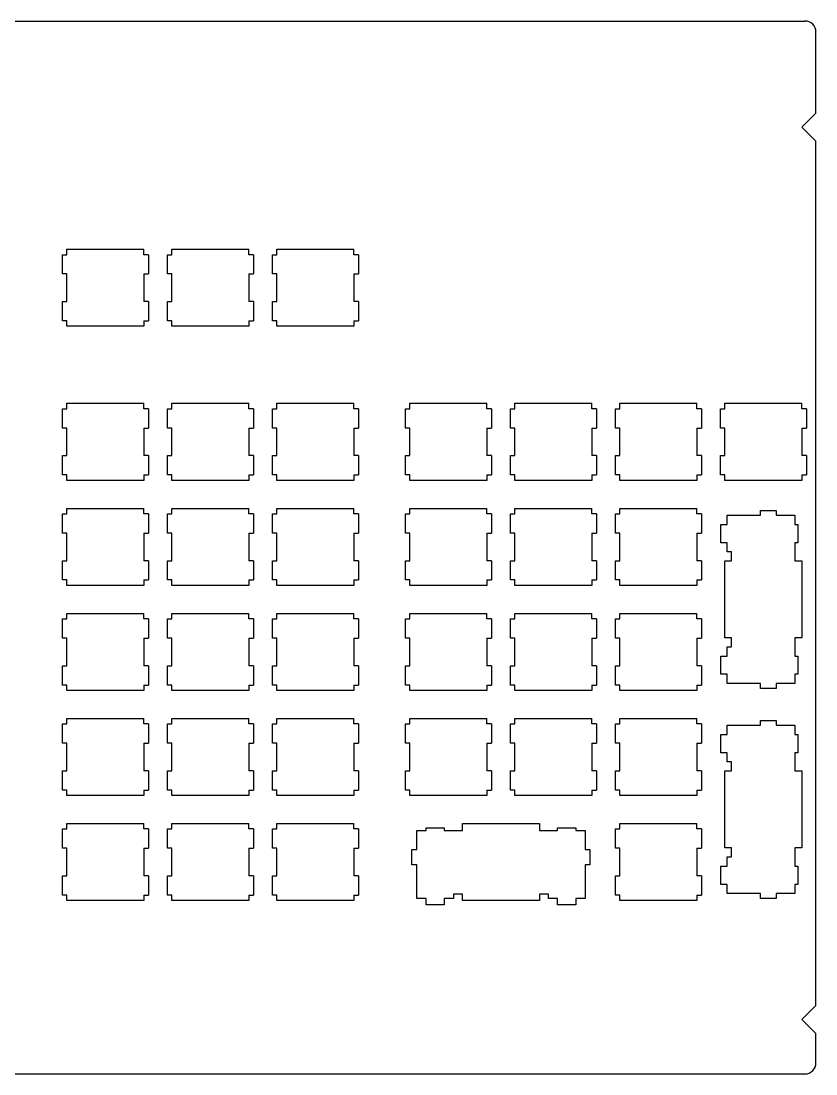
# Model space of a CAD drawing. Header units: millimetres. Extents: x 7 to 436, y 9 to 200.
# Drawn here: x 292 to 436.2, y 8.7 to 199.7 of the extents above; entities that cross this region are included whole.
import ezdxf

# ---------------------------------------------------------------- set-up
doc = ezdxf.new("R2010")
doc.units = ezdxf.units.MM
doc.layers.get('0').update_dxf_attribs({"true_color": 0xffffff})
doc.layers.add('BLACK', color=1, linetype='Continuous', true_color=0xff0000)

msp = doc.modelspace()

# ---------------------------------------------------------------- linework, layer by layer
for p, q in [((8.72, 199.7), (434.18, 199.7)), ((8.72, 8.72), (434.18, 8.72))]:
    msp.add_line(p, q)
at = {"color": 7, "true_color": 0xffffff}
for p, q in [((436.21, 183), (436.21, 197.67)), ((436.21, 21.14), (436.21, 177.92)), ((299.5, 157.32), (300.32, 157.32)), ((299.5, 153.82), (299.5, 157.32)), ((300.32, 157.32), (300.32, 158.3)), ((300.32, 158.3), (314.29, 158.3)), ((314.29, 157.32), (314.29, 158.3)), ((315.1, 157.32), (314.29, 157.32)), ((315.1, 157.32), (315.1, 153.82)), ((318.55, 157.32), (319.37, 157.32)), ((318.55, 153.82), (318.55, 157.32)), ((319.37, 157.32), (319.37, 158.3)), ((319.37, 158.3), (333.34, 158.3)), ((333.34, 157.32), (333.34, 158.3)), ((334.15, 157.32), (333.34, 157.32)), ((334.15, 157.32), (334.15, 153.82)), ((337.6, 157.32), (338.42, 157.32)), ((337.6, 153.82), (337.6, 157.32)), ((338.42, 157.32), (338.42, 158.3)), ((338.42, 158.3), (352.39, 158.3)), ((352.39, 157.32), (352.39, 158.3)), ((353.2, 157.32), (352.39, 157.32)), ((353.2, 157.32), (353.2, 153.82)), ((300.32, 153.82), (299.5, 153.82)), ((300.32, 148.81), (300.32, 153.82)), ((314.29, 153.82), (315.1, 153.82)), ((314.29, 153.82), (314.29, 148.81)), ((319.37, 153.82), (318.55, 153.82)), ((319.37, 148.81), (319.37, 153.82)), ((333.34, 153.82), (334.15, 153.82)), ((333.34, 153.82), (333.34, 148.81)), ((338.42, 153.82), (337.6, 153.82)), ((338.42, 148.81), (338.42, 153.82)), ((352.39, 153.82), (353.2, 153.82)), ((352.39, 153.82), (352.39, 148.81)), ((299.5, 148.81), (300.32, 148.81)), ((299.5, 145.31), (299.5, 148.81)), ((315.1, 148.81), (314.29, 148.81)), ((315.1, 148.81), (315.1, 145.31)), ((318.55, 148.81), (319.37, 148.81)), ((318.55, 145.31), (318.55, 148.81)), ((334.15, 148.81), (333.34, 148.81)), ((334.15, 148.81), (334.15, 145.31)), ((337.6, 148.81), (338.42, 148.81)), ((337.6, 145.31), (337.6, 148.81)), ((353.2, 148.81), (352.39, 148.81)), ((353.2, 148.81), (353.2, 145.31)), ((300.32, 145.31), (299.5, 145.31)), ((300.32, 144.33), (300.32, 145.31)), ((314.29, 145.31), (314.29, 144.33)), ((314.29, 145.31), (315.1, 145.31)), ((319.37, 145.31), (318.55, 145.31)), ((319.37, 144.33), (319.37, 145.31)), ((333.34, 145.31), (333.34, 144.33)), ((333.34, 145.31), (334.15, 145.31)), ((338.42, 145.31), (337.6, 145.31)), ((338.42, 144.33), (338.42, 145.31)), ((352.39, 145.31), (352.39, 144.33)), ((352.39, 145.31), (353.2, 145.31)), ((314.29, 144.33), (300.32, 144.33)), ((333.34, 144.33), (319.37, 144.33)), ((352.39, 144.33), (338.42, 144.33)), ((300.32, 130.36), (314.29, 130.36)), ((300.32, 129.38), (300.32, 130.36)), ((314.29, 129.38), (314.29, 130.36)), ((319.37, 130.36), (333.34, 130.36)), ((319.37, 129.38), (319.37, 130.36)), ((333.34, 129.38), (333.34, 130.36)), ((338.42, 130.36), (352.39, 130.36)), ((338.42, 129.38), (338.42, 130.36)), ((352.39, 129.38), (352.39, 130.36)), ((362.55, 129.38), (362.55, 130.36)), ((362.55, 130.36), (376.52, 130.36)), ((376.52, 129.38), (376.52, 130.36)), ((381.6, 130.36), (395.57, 130.36)), ((381.6, 129.38), (381.6, 130.36)), ((395.57, 129.38), (395.57, 130.36)), ((400.65, 130.36), (414.62, 130.36)), ((400.65, 129.38), (400.65, 130.36)), ((414.62, 129.38), (414.62, 130.36)), ((419.7, 130.36), (433.67, 130.36)), ((419.7, 129.38), (419.7, 130.36)), ((433.67, 129.38), (433.67, 130.36)), ((299.5, 125.88), (299.5, 129.38)), ((299.5, 129.38), (300.32, 129.38)), ((315.1, 129.38), (314.29, 129.38)), ((315.1, 129.38), (315.1, 125.88)), ((318.55, 125.88), (318.55, 129.38)), ((318.55, 129.38), (319.37, 129.38)), ((334.15, 129.38), (333.34, 129.38)), ((334.15, 129.38), (334.15, 125.88)), ((337.6, 125.88), (337.6, 129.38)), ((337.6, 129.38), (338.42, 129.38)), ((353.2, 129.38), (352.39, 129.38)), ((353.2, 129.38), (353.2, 125.88)), ((361.73, 125.88), (361.73, 129.38)), ((361.73, 129.38), (362.55, 129.38)), ((377.33, 129.38), (376.52, 129.38)), ((377.33, 129.38), (377.33, 125.88)), ((380.78, 125.88), (380.78, 129.38)), ((380.78, 129.38), (381.6, 129.38)), ((396.38, 129.38), (395.57, 129.38)), ((396.38, 129.38), (396.38, 125.88)), ((399.83, 125.88), (399.83, 129.38)), ((399.83, 129.38), (400.65, 129.38)), ((415.43, 129.38), (414.62, 129.38)), ((415.43, 129.38), (415.43, 125.88)), ((418.88, 125.88), (418.88, 129.38)), ((418.88, 129.38), (419.7, 129.38)), ((434.48, 129.38), (433.67, 129.38)), ((434.48, 129.38), (434.48, 125.88)), ((300.32, 125.88), (299.5, 125.88)), ((300.32, 120.87), (300.32, 125.88)), ((314.29, 125.88), (314.29, 120.87)), ((314.29, 125.88), (315.1, 125.88)), ((319.37, 125.88), (318.55, 125.88)), ((319.37, 120.87), (319.37, 125.88)), ((333.34, 125.88), (333.34, 120.87)), ((333.34, 125.88), (334.15, 125.88)), ((338.42, 125.88), (337.6, 125.88)), ((338.42, 120.87), (338.42, 125.88)), ((352.39, 125.88), (352.39, 120.87)), ((352.39, 125.88), (353.2, 125.88)), ((362.55, 125.88), (361.73, 125.88)), ((362.55, 120.87), (362.55, 125.88)), ((376.52, 125.88), (377.33, 125.88)), ((376.52, 125.88), (376.52, 120.87)), ((381.6, 125.88), (380.78, 125.88)), ((381.6, 120.87), (381.6, 125.88)), ((395.57, 125.88), (395.57, 120.87)), ((395.57, 125.88), (396.38, 125.88)), ((400.65, 125.88), (399.83, 125.88)), ((400.65, 120.87), (400.65, 125.88)), ((414.62, 125.88), (414.62, 120.87)), ((414.62, 125.88), (415.43, 125.88)), ((419.7, 125.88), (418.88, 125.88)), ((419.7, 120.87), (419.7, 125.88)), ((433.67, 125.88), (433.67, 120.87)), ((433.67, 125.88), (434.48, 125.88)), ((299.5, 117.37), (299.5, 120.87)), ((299.5, 120.87), (300.32, 120.87)), ((315.1, 120.87), (314.29, 120.87)), ((315.1, 120.87), (315.1, 117.37)), ((318.55, 117.37), (318.55, 120.87)), ((318.55, 120.87), (319.37, 120.87)), ((334.15, 120.87), (333.34, 120.87)), ((334.15, 120.87), (334.15, 117.37)), ((337.6, 117.37), (337.6, 120.87)), ((337.6, 120.87), (338.42, 120.87)), ((353.2, 120.87), (352.39, 120.87)), ((353.2, 120.87), (353.2, 117.37)), ((361.73, 117.37), (361.73, 120.87)), ((361.73, 120.87), (362.55, 120.87)), ((377.33, 120.87), (376.52, 120.87)), ((377.33, 120.87), (377.33, 117.37)), ((380.78, 117.37), (380.78, 120.87)), ((380.78, 120.87), (381.6, 120.87)), ((396.38, 120.87), (395.57, 120.87)), ((396.38, 120.87), (396.38, 117.37)), ((399.83, 117.37), (399.83, 120.87)), ((399.83, 120.87), (400.65, 120.87)), ((415.43, 120.87), (414.62, 120.87)), ((415.43, 120.87), (415.43, 117.37)), ((418.88, 117.37), (418.88, 120.87)), ((418.88, 120.87), (419.7, 120.87)), ((434.48, 120.87), (433.67, 120.87)), ((434.48, 120.87), (434.48, 117.37)), ((300.32, 117.37), (299.5, 117.37)), ((300.32, 116.39), (300.32, 117.37)), ((314.29, 117.37), (315.1, 117.37)), ((314.29, 117.37), (314.29, 116.39)), ((319.37, 117.37), (318.55, 117.37)), ((319.37, 116.39), (319.37, 117.37)), ((333.34, 117.37), (334.15, 117.37)), ((333.34, 117.37), (333.34, 116.39)), ((338.42, 117.37), (337.6, 117.37)), ((338.42, 116.39), (338.42, 117.37)), ((352.39, 117.37), (353.2, 117.37)), ((352.39, 117.37), (352.39, 116.39)), ((362.55, 117.37), (361.73, 117.37)), ((362.55, 116.39), (362.55, 117.37)), ((376.52, 117.37), (377.33, 117.37)), ((376.52, 117.37), (376.52, 116.39)), ((381.6, 117.37), (380.78, 117.37)), ((381.6, 116.39), (381.6, 117.37)), ((395.57, 117.37), (396.38, 117.37)), ((395.57, 117.37), (395.57, 116.39)), ((400.65, 117.37), (399.83, 117.37)), ((400.65, 116.39), (400.65, 117.37)), ((414.62, 117.37), (415.43, 117.37)), ((414.62, 117.37), (414.62, 116.39)), ((419.7, 117.37), (418.88, 117.37)), ((419.7, 116.39), (419.7, 117.37)), ((433.67, 117.37), (434.48, 117.37)), ((433.67, 117.37), (433.67, 116.39)), ((314.29, 116.39), (300.32, 116.39)), ((333.34, 116.39), (319.37, 116.39)), ((352.39, 116.39), (338.42, 116.39)), ((376.52, 116.39), (362.55, 116.39)), ((395.57, 116.39), (381.6, 116.39)), ((414.62, 116.39), (400.65, 116.39)), ((433.67, 116.39), (419.7, 116.39)), ((300.32, 110.33), (300.32, 111.31)), ((300.32, 111.31), (314.29, 111.31)), ((314.29, 110.33), (314.29, 111.31)), ((319.37, 110.33), (319.37, 111.31)), ((319.37, 111.31), (333.34, 111.31)), ((333.34, 110.33), (333.34, 111.31)), ((338.42, 110.33), (338.42, 111.31)), ((338.42, 111.31), (352.39, 111.31)), ((352.39, 110.33), (352.39, 111.31)), ((362.55, 110.33), (362.55, 111.31)), ((362.55, 111.31), (376.52, 111.31)), ((376.52, 110.33), (376.52, 111.31)), ((381.6, 110.33), (381.6, 111.31)), ((381.6, 111.31), (395.57, 111.31)), ((395.57, 110.33), (395.57, 111.31)), ((400.65, 110.33), (400.65, 111.31)), ((400.65, 111.31), (414.62, 111.31)), ((414.62, 110.33), (414.62, 111.31)), ((299.5, 110.33), (300.32, 110.33)), ((299.5, 106.83), (299.5, 110.33)), ((315.1, 110.33), (314.29, 110.33)), ((315.1, 110.33), (315.1, 106.83)), ((318.55, 110.33), (319.37, 110.33)), ((318.55, 106.83), (318.55, 110.33)), ((334.15, 110.33), (333.34, 110.33)), ((334.15, 110.33), (334.15, 106.83)), ((337.6, 110.33), (338.42, 110.33)), ((337.6, 106.83), (337.6, 110.33)), ((353.2, 110.33), (352.39, 110.33)), ((353.2, 110.33), (353.2, 106.83)), ((361.73, 110.33), (362.55, 110.33)), ((361.73, 106.83), (361.73, 110.33)), ((377.33, 110.33), (376.52, 110.33)), ((377.33, 110.33), (377.33, 106.83)), ((380.78, 110.33), (381.6, 110.33)), ((380.78, 106.83), (380.78, 110.33)), ((396.38, 110.33), (395.57, 110.33)), ((396.38, 110.33), (396.38, 106.83)), ((399.83, 110.33), (400.65, 110.33)), ((399.83, 106.83), (399.83, 110.33)), ((415.43, 110.33), (414.62, 110.33)), ((415.43, 110.33), (415.43, 106.83)), ((300.32, 106.83), (299.5, 106.83)), ((300.32, 101.82), (300.32, 106.83)), ((314.29, 106.83), (314.29, 101.82)), ((314.29, 106.83), (315.1, 106.83)), ((319.37, 106.83), (318.55, 106.83)), ((319.37, 101.82), (319.37, 106.83)), ((333.34, 106.83), (333.34, 101.82)), ((333.34, 106.83), (334.15, 106.83)), ((338.42, 106.83), (337.6, 106.83)), ((338.42, 101.82), (338.42, 106.83)), ((352.39, 106.83), (352.39, 101.82)), ((352.39, 106.83), (353.2, 106.83)), ((362.55, 106.83), (361.73, 106.83)), ((362.55, 101.82), (362.55, 106.83)), ((376.52, 106.83), (376.52, 101.82)), ((376.52, 106.83), (377.33, 106.83)), ((381.6, 106.83), (380.78, 106.83)), ((381.6, 101.82), (381.6, 106.83)), ((395.57, 106.83), (395.57, 101.82)), ((395.57, 106.83), (396.38, 106.83)), ((400.65, 106.83), (399.83, 106.83)), ((400.65, 101.82), (400.65, 106.83)), ((414.62, 106.83), (414.62, 101.82)), ((414.62, 106.83), (415.43, 106.83)), ((299.5, 101.82), (300.32, 101.82)), ((299.5, 98.32), (299.5, 101.82)), ((315.1, 101.82), (314.29, 101.82)), ((315.1, 101.82), (315.1, 98.32)), ((318.55, 101.82), (319.37, 101.82)), ((318.55, 98.32), (318.55, 101.82)), ((334.15, 101.82), (333.34, 101.82)), ((334.15, 101.82), (334.15, 98.32)), ((337.6, 101.82), (338.42, 101.82)), ((337.6, 98.32), (337.6, 101.82)), ((353.2, 101.82), (352.39, 101.82)), ((353.2, 101.82), (353.2, 98.32)), ((361.73, 101.82), (362.55, 101.82)), ((361.73, 98.32), (361.73, 101.82)), ((377.33, 101.82), (376.52, 101.82)), ((377.33, 101.82), (377.33, 98.32)), ((380.78, 101.82), (381.6, 101.82)), ((380.78, 98.32), (380.78, 101.82)), ((396.38, 101.82), (395.57, 101.82)), ((396.38, 101.82), (396.38, 98.32)), ((399.83, 101.82), (400.65, 101.82)), ((399.83, 98.32), (399.83, 101.82)), ((415.43, 101.82), (414.62, 101.82)), ((415.43, 101.82), (415.43, 98.32)), ((300.32, 98.32), (299.5, 98.32)), ((300.32, 97.34), (300.32, 98.32)), ((314.29, 98.32), (314.29, 97.34)), ((314.29, 98.32), (315.1, 98.32)), ((319.37, 98.32), (318.55, 98.32)), ((319.37, 97.34), (319.37, 98.32)), ((333.34, 98.32), (333.34, 97.34)), ((333.34, 98.32), (334.15, 98.32)), ((338.42, 98.32), (337.6, 98.32)), ((338.42, 97.34), (338.42, 98.32)), ((352.39, 98.32), (352.39, 97.34)), ((352.39, 98.32), (353.2, 98.32)), ((362.55, 98.32), (361.73, 98.32)), ((362.55, 97.34), (362.55, 98.32)), ((376.52, 98.32), (376.52, 97.34)), ((376.52, 98.32), (377.33, 98.32)), ((381.6, 98.32), (380.78, 98.32)), ((381.6, 97.34), (381.6, 98.32)), ((395.57, 98.32), (395.57, 97.34)), ((395.57, 98.32), (396.38, 98.32)), ((400.65, 98.32), (399.83, 98.32)), ((400.65, 97.34), (400.65, 98.32)), ((414.62, 98.32), (414.62, 97.34)), ((414.62, 98.32), (415.43, 98.32)), ((314.29, 97.34), (300.32, 97.34)), ((333.34, 97.34), (319.37, 97.34)), ((352.39, 97.34), (338.42, 97.34)), ((376.52, 97.34), (362.55, 97.34)), ((395.57, 97.34), (381.6, 97.34)), ((414.62, 97.34), (400.65, 97.34)), ((300.32, 91.28), (300.32, 92.26)), ((300.32, 92.26), (314.29, 92.26)), ((314.29, 91.28), (314.29, 92.26)), ((319.37, 91.28), (319.37, 92.26)), ((319.37, 92.26), (333.34, 92.26)), ((333.34, 91.28), (333.34, 92.26)), ((338.42, 91.28), (338.42, 92.26)), ((338.42, 92.26), (352.39, 92.26)), ((352.39, 91.28), (352.39, 92.26)), ((362.55, 91.28), (362.55, 92.26)), ((362.55, 92.26), (376.52, 92.26)), ((376.52, 91.28), (376.52, 92.26)), ((381.6, 91.28), (381.6, 92.26)), ((381.6, 92.26), (395.57, 92.26)), ((395.57, 91.28), (395.57, 92.26)), ((400.65, 91.28), (400.65, 92.26)), ((400.65, 92.26), (414.62, 92.26)), ((414.62, 91.28), (414.62, 92.26)), ((299.5, 91.28), (300.32, 91.28)), ((299.5, 87.78), (299.5, 91.28)), ((315.1, 91.28), (314.29, 91.28)), ((315.1, 91.28), (315.1, 87.78)), ((318.55, 91.28), (319.37, 91.28)), ((318.55, 87.78), (318.55, 91.28)), ((334.15, 91.28), (333.34, 91.28)), ((334.15, 91.28), (334.15, 87.78)), ((337.6, 91.28), (338.42, 91.28)), ((337.6, 87.78), (337.6, 91.28)), ((353.2, 91.28), (352.39, 91.28)), ((353.2, 91.28), (353.2, 87.78)), ((361.73, 91.28), (362.55, 91.28)), ((361.73, 87.78), (361.73, 91.28)), ((377.33, 91.28), (376.52, 91.28)), ((377.33, 91.28), (377.33, 87.78)), ((380.78, 91.28), (381.6, 91.28)), ((380.78, 87.78), (380.78, 91.28)), ((396.38, 91.28), (395.57, 91.28)), ((396.38, 91.28), (396.38, 87.78)), ((399.83, 91.28), (400.65, 91.28)), ((399.83, 87.78), (399.83, 91.28)), ((415.43, 91.28), (414.62, 91.28)), ((415.43, 91.28), (415.43, 87.78)), ((300.32, 87.78), (299.5, 87.78)), ((300.32, 82.77), (300.32, 87.78)), ((314.29, 87.78), (314.29, 82.77)), ((314.29, 87.78), (315.1, 87.78)), ((319.37, 87.78), (318.55, 87.78)), ((319.37, 82.77), (319.37, 87.78)), ((333.34, 87.78), (334.15, 87.78)), ((333.34, 87.78), (333.34, 82.77)), ((338.42, 87.78), (337.6, 87.78)), ((338.42, 82.77), (338.42, 87.78)), ((352.39, 87.78), (352.39, 82.77)), ((352.39, 87.78), (353.2, 87.78)), ((362.55, 87.78), (361.73, 87.78)), ((362.55, 82.77), (362.55, 87.78)), ((376.52, 87.78), (376.52, 82.77)), ((376.52, 87.78), (377.33, 87.78)), ((381.6, 87.78), (380.78, 87.78)), ((381.6, 82.77), (381.6, 87.78)), ((395.57, 87.78), (395.57, 82.77)), ((395.57, 87.78), (396.38, 87.78)), ((400.65, 87.78), (399.83, 87.78)), ((400.65, 82.77), (400.65, 87.78)), ((414.62, 87.78), (414.62, 82.77)), ((414.62, 87.78), (415.43, 87.78)), ((299.5, 82.77), (300.32, 82.77)), ((299.5, 79.27), (299.5, 82.77)), ((315.1, 82.77), (314.29, 82.77)), ((315.1, 82.77), (315.1, 79.27)), ((318.55, 82.77), (319.37, 82.77)), ((318.55, 79.27), (318.55, 82.77)), ((334.15, 82.77), (333.34, 82.77)), ((334.15, 82.77), (334.15, 79.27)), ((337.6, 82.77), (338.42, 82.77)), ((337.6, 79.27), (337.6, 82.77)), ((353.2, 82.77), (352.39, 82.77)), ((353.2, 82.77), (353.2, 79.27)), ((361.73, 82.77), (362.55, 82.77)), ((361.73, 79.27), (361.73, 82.77)), ((377.33, 82.77), (376.52, 82.77)), ((377.33, 82.77), (377.33, 79.27)), ((380.78, 82.77), (381.6, 82.77)), ((380.78, 79.27), (380.78, 82.77)), ((396.38, 82.77), (395.57, 82.77)), ((396.38, 82.77), (396.38, 79.27)), ((399.83, 82.77), (400.65, 82.77)), ((399.83, 79.27), (399.83, 82.77)), ((415.43, 82.77), (414.62, 82.77)), ((415.43, 82.77), (415.43, 79.27)), ((300.32, 79.27), (299.5, 79.27)), ((300.32, 78.29), (300.32, 79.27)), ((314.29, 79.27), (314.29, 78.29)), ((314.29, 79.27), (315.1, 79.27)), ((319.37, 79.27), (318.55, 79.27)), ((319.37, 78.29), (319.37, 79.27)), ((333.34, 79.27), (334.15, 79.27)), ((333.34, 79.27), (333.34, 78.29)), ((338.42, 79.27), (337.6, 79.27)), ((338.42, 78.29), (338.42, 79.27)), ((352.39, 79.27), (352.39, 78.29)), ((352.39, 79.27), (353.2, 79.27)), ((362.55, 79.27), (361.73, 79.27)), ((362.55, 78.29), (362.55, 79.27)), ((376.52, 79.27), (376.52, 78.29)), ((376.52, 79.27), (377.33, 79.27)), ((381.6, 79.27), (380.78, 79.27)), ((381.6, 78.29), (381.6, 79.27)), ((395.57, 79.27), (395.57, 78.29)), ((395.57, 79.27), (396.38, 79.27)), ((400.65, 79.27), (399.83, 79.27)), ((400.65, 78.29), (400.65, 79.27)), ((414.62, 79.27), (414.62, 78.29)), ((414.62, 79.27), (415.43, 79.27)), ((314.29, 78.29), (300.32, 78.29)), ((333.34, 78.29), (319.37, 78.29)), ((352.39, 78.29), (338.42, 78.29)), ((376.52, 78.29), (362.55, 78.29)), ((395.57, 78.29), (381.6, 78.29)), ((414.62, 78.29), (400.65, 78.29)), ((300.32, 72.23), (300.32, 73.21)), ((300.32, 73.21), (314.29, 73.21)), ((314.29, 72.23), (314.29, 73.21)), ((319.37, 72.23), (319.37, 73.21)), ((319.37, 73.21), (333.34, 73.21)), ((333.34, 72.23), (333.34, 73.21)), ((338.42, 72.23), (338.42, 73.21)), ((338.42, 73.21), (352.39, 73.21)), ((352.39, 72.23), (352.39, 73.21)), ((362.55, 72.23), (362.55, 73.21)), ((362.55, 73.21), (376.52, 73.21)), ((376.52, 72.23), (376.52, 73.21)), ((381.6, 72.23), (381.6, 73.21)), ((381.6, 73.21), (395.57, 73.21)), ((395.57, 72.23), (395.57, 73.21)), ((400.65, 72.23), (400.65, 73.21)), ((400.65, 73.21), (414.62, 73.21)), ((414.62, 72.23), (414.62, 73.21)), ((299.5, 72.23), (300.32, 72.23)), ((299.5, 68.73), (299.5, 72.23)), ((315.1, 72.23), (314.29, 72.23)), ((315.1, 72.23), (315.1, 68.73)), ((318.55, 72.23), (319.37, 72.23)), ((318.55, 68.73), (318.55, 72.23)), ((334.15, 72.23), (333.34, 72.23)), ((334.15, 72.23), (334.15, 68.73)), ((337.6, 72.23), (338.42, 72.23)), ((337.6, 68.73), (337.6, 72.23)), ((353.2, 72.23), (352.39, 72.23)), ((353.2, 72.23), (353.2, 68.73)), ((361.73, 72.23), (362.55, 72.23)), ((361.73, 68.73), (361.73, 72.23)), ((377.33, 72.23), (376.52, 72.23)), ((377.33, 72.23), (377.33, 68.73)), ((380.78, 72.23), (381.6, 72.23)), ((380.78, 68.73), (380.78, 72.23)), ((396.38, 72.23), (395.57, 72.23)), ((396.38, 72.23), (396.38, 68.73)), ((399.83, 72.23), (400.65, 72.23)), ((399.83, 68.73), (399.83, 72.23)), ((415.43, 72.23), (414.62, 72.23)), ((415.43, 72.23), (415.43, 68.73)), ((300.32, 68.73), (299.5, 68.73)), ((300.32, 63.72), (300.32, 68.73)), ((314.29, 68.73), (314.29, 63.72)), ((314.29, 68.73), (315.1, 68.73)), ((319.37, 68.73), (318.55, 68.73)), ((319.37, 63.72), (319.37, 68.73)), ((333.34, 68.73), (333.34, 63.72)), ((333.34, 68.73), (334.15, 68.73)), ((338.42, 68.73), (337.6, 68.73)), ((338.42, 63.72), (338.42, 68.73)), ((352.39, 68.73), (352.39, 63.72)), ((352.39, 68.73), (353.2, 68.73)), ((362.55, 68.73), (361.73, 68.73)), ((362.55, 63.72), (362.55, 68.73)), ((376.52, 68.73), (376.52, 63.72)), ((376.52, 68.73), (377.33, 68.73)), ((381.6, 68.73), (380.78, 68.73)), ((381.6, 63.72), (381.6, 68.73)), ((395.57, 68.73), (395.57, 63.72)), ((395.57, 68.73), (396.38, 68.73)), ((400.65, 68.73), (399.83, 68.73)), ((400.65, 63.72), (400.65, 68.73)), ((414.62, 68.73), (414.62, 63.72)), ((414.62, 68.73), (415.43, 68.73)), ((299.5, 63.72), (300.32, 63.72)), ((299.5, 60.22), (299.5, 63.72)), ((315.1, 63.72), (314.29, 63.72)), ((315.1, 63.72), (315.1, 60.22)), ((318.55, 63.72), (319.37, 63.72)), ((318.55, 60.22), (318.55, 63.72)), ((334.15, 63.72), (333.34, 63.72)), ((334.15, 63.72), (334.15, 60.22)), ((337.6, 63.72), (338.42, 63.72)), ((337.6, 60.22), (337.6, 63.72)), ((353.2, 63.72), (352.39, 63.72)), ((353.2, 63.72), (353.2, 60.22)), ((361.73, 63.72), (362.55, 63.72)), ((361.73, 60.22), (361.73, 63.72)), ((377.33, 63.72), (376.52, 63.72)), ((377.33, 63.72), (377.33, 60.22)), ((380.78, 60.22), (380.78, 63.72)), ((380.78, 63.72), (381.6, 63.72)), ((396.38, 63.72), (395.57, 63.72)), ((396.38, 63.72), (396.38, 60.22)), ((399.83, 63.72), (400.65, 63.72)), ((399.83, 60.22), (399.83, 63.72)), ((415.43, 63.72), (414.62, 63.72)), ((415.43, 63.72), (415.43, 60.22)), ((300.32, 60.22), (299.5, 60.22)), ((300.32, 59.24), (300.32, 60.22)), ((314.29, 59.24), (300.32, 59.24)), ((314.29, 60.22), (314.29, 59.24)), ((314.29, 60.22), (315.1, 60.22)), ((319.37, 60.22), (318.55, 60.22)), ((319.37, 59.24), (319.37, 60.22)), ((333.34, 59.24), (319.37, 59.24)), ((333.34, 60.22), (333.34, 59.24)), ((333.34, 60.22), (334.15, 60.22)), ((338.42, 60.22), (337.6, 60.22)), ((338.42, 59.24), (338.42, 60.22)), ((352.39, 59.24), (338.42, 59.24)), ((352.39, 60.22), (352.39, 59.24)), ((352.39, 60.22), (353.2, 60.22)), ((362.55, 60.22), (361.73, 60.22)), ((362.55, 59.24), (362.55, 60.22)), ((376.52, 59.24), (362.55, 59.24)), ((376.52, 60.22), (376.52, 59.24)), ((376.52, 60.22), (377.33, 60.22)), ((381.6, 60.22), (380.78, 60.22)), ((381.6, 59.24), (381.6, 60.22)), ((395.57, 59.24), (381.6, 59.24)), ((395.57, 60.22), (396.38, 60.22)), ((395.57, 60.22), (395.57, 59.24)), ((400.65, 60.22), (399.83, 60.22)), ((400.65, 59.24), (400.65, 60.22)), ((414.62, 59.24), (400.65, 59.24)), ((414.62, 60.22), (414.62, 59.24)), ((414.62, 60.22), (415.43, 60.22)), ((300.32, 53.18), (300.32, 54.16)), ((300.32, 54.16), (314.29, 54.16)), ((314.29, 53.18), (314.29, 54.16)), ((319.37, 53.18), (319.37, 54.16)), ((319.37, 54.16), (333.34, 54.16)), ((333.34, 53.18), (333.34, 54.16)), ((338.42, 53.18), (338.42, 54.16)), ((338.42, 54.16), (352.39, 54.16)), ((352.39, 53.18), (352.39, 54.16)), ((400.65, 53.18), (400.65, 54.16)), ((400.65, 54.16), (414.62, 54.16)), ((414.62, 53.18), (414.62, 54.16)), ((299.5, 53.18), (300.32, 53.18)), ((299.5, 49.68), (299.5, 53.18)), ((315.1, 53.18), (314.29, 53.18)), ((315.1, 53.18), (315.1, 49.68)), ((318.55, 53.18), (319.37, 53.18)), ((318.55, 49.68), (318.55, 53.18)), ((334.15, 53.18), (333.34, 53.18)), ((334.15, 53.18), (334.15, 49.68)), ((337.6, 49.68), (337.6, 53.18)), ((337.6, 53.18), (338.42, 53.18)), ((353.2, 53.18), (352.39, 53.18)), ((353.2, 53.18), (353.2, 49.68)), ((399.83, 53.18), (400.65, 53.18)), ((399.83, 49.68), (399.83, 53.18)), ((415.43, 53.18), (414.62, 53.18)), ((415.43, 53.18), (415.43, 49.68)), ((300.32, 49.68), (299.5, 49.68)), ((300.32, 44.67), (300.32, 49.68)), ((314.29, 49.68), (314.29, 44.67)), ((314.29, 49.68), (315.1, 49.68)), ((319.37, 49.68), (318.55, 49.68)), ((319.37, 44.67), (319.37, 49.68)), ((333.34, 49.68), (333.34, 44.67)), ((333.34, 49.68), (334.15, 49.68)), ((338.42, 49.68), (337.6, 49.68)), ((338.42, 44.67), (338.42, 49.68)), ((352.39, 49.68), (353.2, 49.68)), ((352.39, 49.68), (352.39, 44.67)), ((400.65, 49.68), (399.83, 49.68)), ((400.65, 44.67), (400.65, 49.68)), ((414.62, 49.68), (414.62, 44.67)), ((414.62, 49.68), (415.43, 49.68)), ((299.5, 44.67), (300.32, 44.67)), ((299.5, 41.17), (299.5, 44.67)), ((315.1, 44.67), (314.29, 44.67)), ((315.1, 44.67), (315.1, 41.17)), ((318.55, 44.67), (319.37, 44.67)), ((318.55, 41.17), (318.55, 44.67)), ((334.15, 44.67), (333.34, 44.67)), ((334.15, 44.67), (334.15, 41.17)), ((337.6, 41.17), (337.6, 44.67)), ((337.6, 44.67), (338.42, 44.67)), ((353.2, 44.67), (352.39, 44.67)), ((353.2, 44.67), (353.2, 41.17)), ((399.83, 44.67), (400.65, 44.67)), ((399.83, 41.17), (399.83, 44.67)), ((415.43, 44.67), (414.62, 44.67)), ((415.43, 44.67), (415.43, 41.17)), ((300.32, 41.17), (299.5, 41.17)), ((300.32, 40.19), (300.32, 41.17)), ((314.29, 40.19), (300.32, 40.19)), ((314.29, 41.17), (314.29, 40.19)), ((314.29, 41.17), (315.1, 41.17)), ((319.37, 41.17), (318.55, 41.17)), ((319.37, 40.19), (319.37, 41.17)), ((333.34, 40.19), (319.37, 40.19)), ((333.34, 41.17), (333.34, 40.19)), ((333.34, 41.17), (334.15, 41.17)), ((338.42, 41.17), (337.6, 41.17)), ((338.42, 40.19), (338.42, 41.17)), ((352.39, 40.19), (338.42, 40.19)), ((352.39, 41.17), (353.2, 41.17)), ((352.39, 41.17), (352.39, 40.19)), ((400.65, 41.17), (399.83, 41.17)), ((400.65, 40.19), (400.65, 41.17)), ((414.62, 40.19), (400.65, 40.19)), ((414.62, 41.17), (414.62, 40.19)), ((414.62, 41.17), (415.43, 41.17)), ((436.21, 10.76), (436.21, 16.06))]:
    msp.add_line(p, q, dxfattribs=at)
for centre, start, end in [((434.18, 197.67), 0, 90), ((434.18, 10.76), 270, 0)]:
    msp.add_arc(centre, 2.03, start, end, dxfattribs=at)
at = {"layer": 'BLACK', "color": 7, "true_color": 0xffffff}
for p, q in [((436.21, 183), (433.67, 180.46)), ((436.21, 177.92), (433.67, 180.46)), ((426.17, 110.06), (426.17, 110.95)), ((426.17, 110.95), (428.97, 110.95)), ((428.97, 110.95), (428.97, 110.06)), ((420.08, 108.38), (420.08, 110.06)), ((420.08, 110.06), (426.17, 110.06)), ((428.97, 110.06), (432.37, 110.06)), ((432.37, 110.06), (432.37, 108.38)), ((418.93, 105.08), (418.93, 108.38)), ((418.93, 108.38), (420.08, 108.38)), ((432.37, 108.38), (432.9, 108.38)), ((432.9, 108.38), (432.9, 105.08)), ((420.08, 105.08), (418.93, 105.08)), ((420.08, 103.41), (420.08, 105.08)), ((432.9, 105.08), (432.37, 105.08)), ((432.37, 105.08), (432.37, 101.78)), ((420.86, 103.41), (420.08, 103.41)), ((420.86, 101.78), (420.86, 103.41)), ((419.7, 87.81), (419.7, 101.78)), ((419.7, 101.78), (420.86, 101.78)), ((432.37, 101.78), (433.67, 101.78)), ((433.67, 101.78), (433.67, 87.81)), ((420.86, 87.81), (419.7, 87.81)), ((420.08, 84.51), (420.08, 86.19)), ((420.08, 86.19), (420.86, 86.19)), ((420.86, 86.19), (420.86, 87.81)), ((433.67, 87.81), (432.37, 87.81)), ((432.37, 87.81), (432.37, 84.51)), ((418.93, 81.21), (418.93, 84.51)), ((418.93, 84.51), (420.08, 84.51)), ((432.37, 84.51), (432.9, 84.51)), ((432.9, 84.51), (432.9, 81.21)), ((420.08, 81.21), (418.93, 81.21)), ((420.08, 79.53), (420.08, 81.21)), ((432.9, 81.21), (432.37, 81.21)), ((432.37, 81.21), (432.37, 79.53)), ((426.17, 79.53), (420.08, 79.53)), ((426.17, 78.64), (426.17, 79.53)), ((428.97, 78.64), (426.17, 78.64)), ((432.37, 79.53), (428.97, 79.53)), ((428.97, 79.53), (428.97, 78.64)), ((426.17, 71.96), (426.17, 72.85)), ((426.17, 72.85), (428.97, 72.85)), ((428.97, 72.85), (428.97, 71.96)), ((420.08, 70.28), (420.08, 71.96)), ((420.08, 71.96), (426.17, 71.96)), ((428.97, 71.96), (432.37, 71.96)), ((432.37, 71.96), (432.37, 70.28)), ((418.93, 66.98), (418.93, 70.28)), ((418.93, 70.28), (420.08, 70.28)), ((432.37, 70.28), (432.9, 70.28)), ((432.9, 70.28), (432.9, 66.98)), ((420.08, 66.98), (418.93, 66.98)), ((420.08, 65.31), (420.08, 66.98)), ((432.9, 66.98), (432.37, 66.98)), ((432.37, 66.98), (432.37, 63.68)), ((420.86, 65.31), (420.08, 65.31)), ((420.86, 63.68), (420.86, 65.31)), ((419.7, 49.71), (419.7, 63.68)), ((419.7, 63.68), (420.86, 63.68)), ((432.37, 63.68), (433.67, 63.68)), ((433.67, 63.68), (433.67, 49.71)), ((372.07, 54.16), (386.04, 54.16)), ((372.07, 52.86), (372.07, 54.16)), ((386.04, 54.16), (386.04, 52.86)), ((363.79, 49.46), (363.79, 52.86)), ((363.79, 52.86), (365.47, 52.86)), ((365.47, 52.86), (365.47, 53.39)), ((365.47, 53.39), (368.77, 53.39)), ((368.77, 53.39), (368.77, 52.86)), ((368.77, 52.86), (372.07, 52.86)), ((386.04, 52.86), (389.34, 52.86)), ((389.34, 52.86), (389.34, 53.39)), ((389.34, 53.39), (392.64, 53.39)), ((392.64, 53.39), (392.64, 52.86)), ((392.64, 52.86), (394.32, 52.86)), ((394.32, 52.86), (394.32, 49.46)), ((420.86, 49.71), (419.7, 49.71)), ((420.86, 48.09), (420.86, 49.71)), ((433.67, 49.71), (432.37, 49.71)), ((432.37, 49.71), (432.37, 46.41)), ((362.9, 46.66), (362.9, 49.46)), ((362.9, 49.46), (363.79, 49.46)), ((394.32, 49.46), (395.21, 49.46)), ((395.21, 49.46), (395.21, 46.66)), ((420.08, 46.41), (420.08, 48.09)), ((420.08, 48.09), (420.86, 48.09)), ((363.79, 46.66), (362.9, 46.66)), ((363.79, 40.57), (363.79, 46.66)), ((395.21, 46.66), (394.32, 46.66)), ((394.32, 46.66), (394.32, 40.57)), ((418.93, 43.11), (418.93, 46.41)), ((418.93, 46.41), (420.08, 46.41)), ((432.37, 46.41), (432.9, 46.41)), ((432.9, 46.41), (432.9, 43.11)), ((420.08, 43.11), (418.93, 43.11)), ((420.08, 41.43), (420.08, 43.11)), ((432.9, 43.11), (432.37, 43.11)), ((432.37, 43.11), (432.37, 41.43)), ((365.47, 40.57), (363.79, 40.57)), ((365.47, 39.42), (365.47, 40.57)), ((370.45, 40.57), (368.77, 40.57)), ((368.77, 40.57), (368.77, 39.42)), ((372.07, 41.35), (370.45, 41.35)), ((370.45, 41.35), (370.45, 40.57)), ((372.07, 40.19), (372.07, 41.35)), ((386.04, 40.19), (372.07, 40.19)), ((387.67, 41.35), (386.04, 41.35)), ((386.04, 41.35), (386.04, 40.19)), ((387.67, 40.57), (387.67, 41.35)), ((389.34, 40.57), (387.67, 40.57)), ((389.34, 39.42), (389.34, 40.57)), ((394.32, 40.57), (392.64, 40.57)), ((392.64, 40.57), (392.64, 39.42)), ((426.17, 41.43), (420.08, 41.43)), ((426.17, 40.54), (426.17, 41.43)), ((428.97, 40.54), (426.17, 40.54)), ((432.37, 41.43), (428.97, 41.43)), ((428.97, 41.43), (428.97, 40.54)), ((368.77, 39.42), (365.47, 39.42)), ((392.64, 39.42), (389.34, 39.42)), ((433.67, 18.6), (436.21, 21.14)), ((436.21, 16.06), (433.67, 18.6))]:
    msp.add_line(p, q, dxfattribs=at)

doc.saveas('drawing.dxf')
